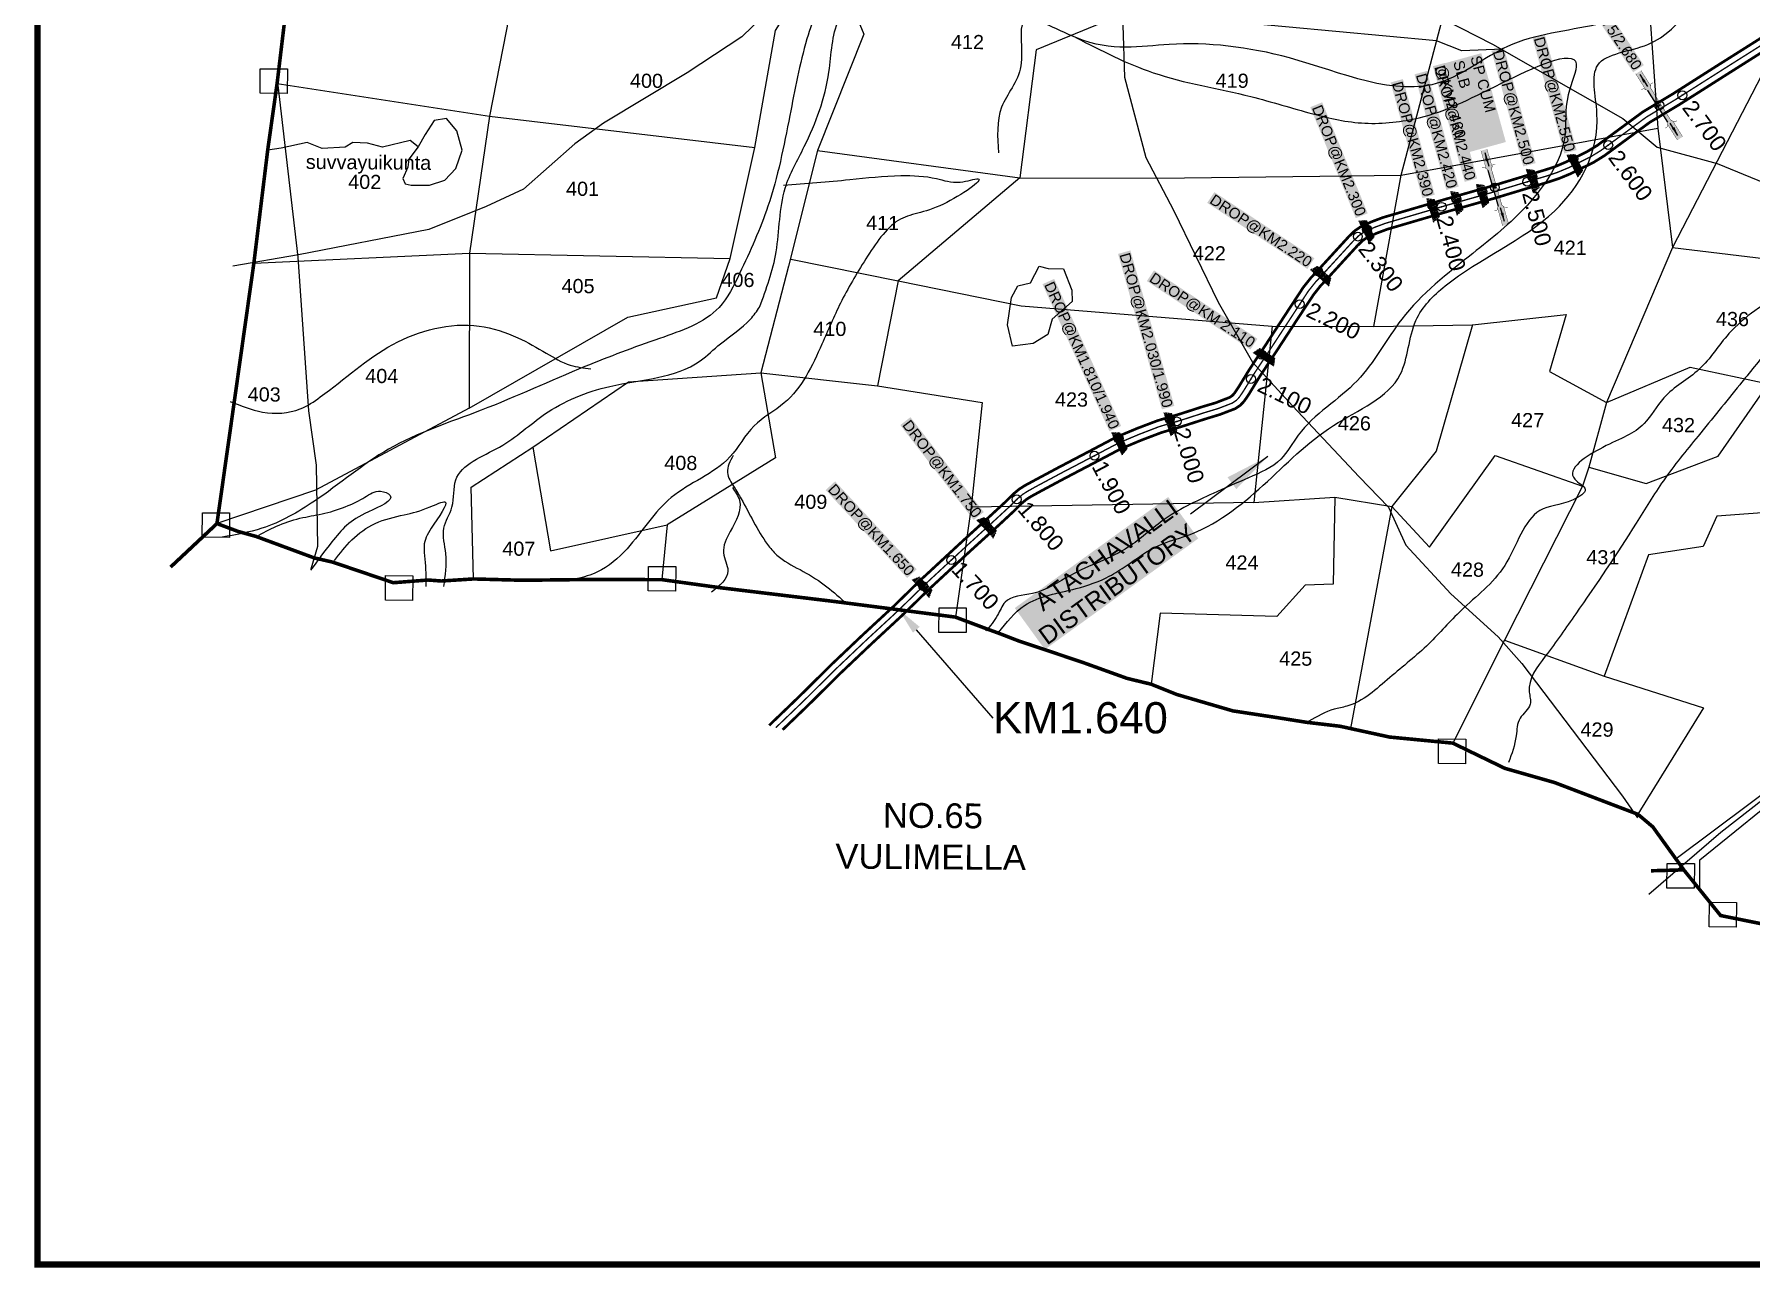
# Model space of a CAD drawing. Header units: inches. Extents: x 204890 to 210418, y 1599580 to 1605433.
# Drawn here: x 204890 to 206811, y 1599580 to 1600960 of the extents above; entities that cross this region are included whole.
import ezdxf
from ezdxf import colors
from ezdxf.entities.mleader import LeaderData, LeaderLine
from ezdxf.enums import TextEntityAlignment as Align
from ezdxf.math import Vec2, Vec3

# ---------------------------------------------------------------- set-up
doc = ezdxf.new("R2010")
doc.units = ezdxf.units.IN
doc.header["$LTSCALE"] = 15
doc.header["$MEASUREMENT"] = 0
doc.header["$PDMODE"] = 32
doc.header["$PDSIZE"] = 10
doc.linetypes.add('ACAD_ISO02W100', pattern=[15, 12, -3])
doc.linetypes.add('HIDDEN2', pattern=[0.1875, 0.125, -0.0625])
for name, color, linetype in [('BOUNDARY', 5, 'Continuous'), ('BOUNDRY STONES', 240, 'Continuous'), ('CANAL1', 7, 'Continuous'), ('CSMark', 72, 'Continuous'), ('PLOTS', 7, 'Continuous'), ('PLOTS NO', 7, 'Continuous'), ('RE REMARKS', 7, 'Continuous'), ('ROADS', 1, 'Continuous'), ('STREAMS', 4, 'Continuous'), ('STRUCTURE', 5, 'Continuous'), ('TEXT', 1, 'Continuous'), ('text2', 7, 'Continuous'), ('VILLAGE STONES', 240, 'Continuous')]:
    doc.layers.add(name, color=color, linetype=linetype)
doc.styles.get("Standard").update_dxf_attribs({"font": 'arial.ttf'})
doc.dimstyles.get("Standard").update_dxf_attribs({"dimtxt": 0.18, "dimasz": 0.18, "dimexe": 0.18, "dimexo": 0.0625, "dimgap": 0.09, "dimtad": 0, "dimtih": 1, "dimtoh": 1, "dimdec": 4, "dimzin": 0, "dimdsep": 46, "dimtxsty": 'Standard', "dimcen": 0.09, "dimadec": 0, "dimazin": 0, "dimtfac": 1, "dimtdec": 4, "dimtofl": 0, "dimtmove": 0, "dimatfit": 3, "dimfxl": 1, "dimtolj": 1, "dimtzin": 0, "dimarcsym": 0})

# ---------------------------------------------------------------- blocks, each defined once
blk = doc.blocks.new('DROP')
h = blk.add_hatch()
h.set_pattern_fill('ANSI31', color=1, scale=10, angle=45)
h.set_pattern_definition([(90, (-324.4107, -25.7687), (-1.25, 0), [])])
h.paths.add_polyline_path([(-9.9, -4.3), (-13.8, 4.1), (13.8, 4.1), (10.2, -4.3)])
at = {"layer": 'STRUCTURE', "color": 5, "const_width": 0.49}
blk.add_lwpolyline([(-9.9, -4.3), (-13.8, 4.1), (13.8, 4.1), (10.2, -4.3), (-9.9, -4.3)], dxfattribs=at)
at = {"layer": 'STRUCTURE', "color": 5}
blk.add_circle((0, 0), 1.33, dxfattribs=at)
blk = doc.blocks.new('1SLB')
at = {"layer": 'STRUCTURE'}
h = blk.add_hatch(dxfattribs=at)
h.set_pattern_fill('DOTS', color=6, scale=14, angle=320.3722, style=0)
h.set_pattern_definition([(320.372247934, (-538945.0768, -1194857.3203), (0.89503691186, 0.39489261377), [0, -0.875])])
h.paths.add_polyline_path([(-43.8, 3.5), (-43.8, -3.5), (-23.1, -3.5), (-21, -2.1), (21, -2.1), (23.1, -3.5), (43.8, -3.5), (43.8, 3.5), (23.1, 3.5), (21, 2.1), (-21, 2.1), (-23.1, 3.5)])
at = {"layer": 'STRUCTURE', "color": 6, "linetype": 'ACAD_ISO02W100', "ltscale": 0.5, "const_width": 0.35}
for points in [[(-43.8, 3.5), (-23.1, 3.5)], [(23.1, 3.5), (43.8, 3.5)], [(-43.8, -3.5), (-23.1, -3.5)], [(23.1, -3.5), (43.8, -3.5)]]:
    blk.add_lwpolyline(points, dxfattribs=at)
at = {"layer": 'STRUCTURE', "color": 6, "const_width": 0.44}
for points in [[(-25.2, 7.7), (-25.2, 4.9), (-21, 2.1), (21, 2.1), (25.2, 4.9), (25.2, 7.7)], [(-25.2, -7.7), (-25.2, -4.9), (-21, -2.1), (21, -2.1), (25.2, -4.9), (25.2, -7.7)]]:
    blk.add_lwpolyline(points, dxfattribs=at)
at = {"layer": 'STRUCTURE', "color": 6}
blk.add_lwpolyline([(-21, -2.1), (21, -2.1)], dxfattribs=at)
blk.add_lwpolyline([(-21, -2.1), (21, -2.1)], dxfattribs=at)
at = {"layer": 'STRUCTURE', "color": 0}
blk.add_circle((0, 0), 0.871, dxfattribs=at)
for points in [[(-40.8, 0), (-24.8, 0)], [(39.6, -0.2), (23.5, -0.2)]]:
    blk.add_leader(points, dimstyle='Standard', override={"dimasz": 10, "dimgap": 0.09, "dimtad": 0}, dxfattribs=at)

msp = doc.modelspace()

# ---------------------------------------------------------------- linework, layer by layer
at = {"color": 5, "const_width": 7.28}
msp.add_lwpolyline([(204893.9, 1604774.5), (210412.5, 1604774.5), (210412.5, 1599583.4), (204893.9, 1599583.4)], close=True, dxfattribs=at)
at = {"layer": 'BOUNDARY', "const_width": 4}
msp.add_lwpolyline([(206860.2, 1599957.4), (206777.7, 1599974), (206736.5, 1600025.1), (206699.7, 1600024.1), (206736.5, 1600025.1), (206701.8, 1600073.3), (206685.2, 1600087.3), (206592.1, 1600122.8), (206536.2, 1600138.8), (206495.1, 1600158.7), (206478, 1600167), (206407.2, 1600173.8), (206363.6, 1600183.3), (206351.8, 1600185.9), (206314.4, 1600190.3), (206281.1, 1600195.6), (206231.8, 1600203.1), (206169.2, 1600221.4), (206140.2, 1600233), (206113.3, 1600239.5), (206063.4, 1600257.5), (205991.8, 1600281.5), (205970.1, 1600289.9), (205959.6, 1600293.7), (205921.2, 1600308.1), (205785.5, 1600325.6), (205658.6, 1600340.9), (205592.8, 1600350), (205510.5, 1600350.2), (205437.2, 1600349.3), (205381.9, 1600350.8), (205345.9, 1600348.5), (205331, 1600349.6), (205292.1, 1600346.6), (205224.3, 1600369.6), (205207.8, 1600373.4), (205203.9, 1600374.2), (205138.4, 1600398.4), (205118.3, 1600404), (205094.7, 1600412.8), (205042.8, 1600364.1), (205094.7, 1600412.8), (205113.9, 1600548), (205136, 1600704.2), (205151.5, 1600830.9), (205162, 1600905.4), (205178.6, 1601043.6)], dxfattribs=at)
at = {"layer": 'BOUNDRY STONES'}
for points in [[(205143.1, 1600922), (205173.5, 1600921.8), (205173.3, 1600894.3), (205142.9, 1600894.5)], [(205078.5, 1600424.9), (205108.9, 1600424.7), (205108.7, 1600397.2), (205078.2, 1600397.4)], [(205577.7, 1600364.9), (205608.2, 1600364.7), (205608, 1600337.2), (205577.5, 1600337.4)], [(205283.5, 1600354.5), (205313.9, 1600354.3), (205313.7, 1600326.8), (205283.3, 1600327)], [(205903, 1600318.5), (205933.4, 1600318.3), (205933.2, 1600290.7), (205902.8, 1600291)], [(206462.1, 1600171.8), (206492.5, 1600171.6), (206492.3, 1600144), (206461.9, 1600144.3)], [(206718, 1600032.3), (206748.4, 1600032.1), (206748.2, 1600004.5), (206717.7, 1600004.8)], [(206765.1, 1599988.8), (206795.5, 1599988.6), (206795.3, 1599961), (206764.9, 1599961.3)]]:
    msp.add_lwpolyline(points, close=True, dxfattribs=at)
at = {"layer": 'CANAL1', "color": 200, "const_width": 3}
for points in [[(205712.8, 1600186.9), (205737.8, 1600210.9), (205751.2, 1600223.9), (205781.6, 1600254.1), (205817.1, 1600287.8), (205851.9, 1600320), (205880.3, 1600347.7), (205881.9, 1600349.3), (205929.3, 1600393.2), (205960.8, 1600421.9), (205977.7, 1600437.5), (205986.1, 1600445.9), (205992.5, 1600451.2), (205998.3, 1600455), (206008.1, 1600460.3), (206035.9, 1600475.2), (206070.2, 1600493.2), (206100.7, 1600509.3), (206124.3, 1600519.2), (206147.4, 1600528), (206173, 1600535.6), (206197.1, 1600543.4), (206212.9, 1600548.1), (206221.8, 1600551.6), (206227.9, 1600553.9), (206231.1, 1600556), (206233.4, 1600558.5), (206238, 1600565.3), (206250.6, 1600585.8), (206269.8, 1600614.8), (206291.9, 1600648.7), (206310.6, 1600677.2), (206318.9, 1600687.6), (206327.7, 1600697.1), (206361.1, 1600733.6), (206368.2, 1600740.5), (206374, 1600744.5), (206380, 1600747.5), (206387.7, 1600750.9), (206400, 1600755.5), (206470, 1600776), (206520.5, 1600790.3), (206564, 1600803.5), (206581.6, 1600808.8), (206592.3, 1600812.3), (206604.6, 1600817.5), (206615.2, 1600822.7), (206628.7, 1600829.4), (206639.8, 1600836.2), (206669.1, 1600857.8), (206690.5, 1600873.5), (206707.4, 1600883.7), (206724.1, 1600893.7), (206775, 1600926.1), (206844.2, 1600969.8)], [(205727.8, 1600181.9), (205747.5, 1600200.8), (205761, 1600213.9), (205791.4, 1600244.1), (205826.7, 1600277.6), (205861.5, 1600309.9), (205890.1, 1600337.7), (205891.5, 1600339.1), (205938.7, 1600382.8), (205970.3, 1600411.5), (205987.4, 1600427.4), (205995.5, 1600435.5), (206000.8, 1600439.9), (206005.5, 1600442.9), (206014.8, 1600448), (206042.4, 1600462.8), (206076.7, 1600480.8), (206106.6, 1600496.6), (206129.5, 1600506.2), (206151.9, 1600514.7), (206177.1, 1600522.2), (206201.3, 1600530), (206217.4, 1600534.9), (206226.8, 1600538.5), (206234.4, 1600541.4), (206240.2, 1600545.3), (206244.4, 1600549.7), (206249.8, 1600557.7), (206262.4, 1600578.3), (206281.5, 1600607.1), (206303.6, 1600641), (206322, 1600668.9), (206329.5, 1600678.4), (206338, 1600687.6), (206371.2, 1600723.9), (206377.1, 1600729.6), (206381.2, 1600732.4), (206386, 1600734.8), (206393, 1600737.9), (206404.4, 1600742.2), (206473.9, 1600762.6), (206524.4, 1600776.9), (206568.1, 1600790.1), (206585.8, 1600795.4), (206597.2, 1600799.2), (206610.4, 1600804.7), (206621.4, 1600810.2), (206635.5, 1600817.1), (206647.6, 1600824.6), (206677.4, 1600846.5), (206698.2, 1600861.8), (206714.6, 1600871.7), (206731.5, 1600881.8), (206782.5, 1600914.2), (206851.7, 1600958)]]:
    msp.add_lwpolyline(points, dxfattribs=at)
at = {"layer": 'CANAL1', "color": 1, "linetype": 'HIDDEN2', "ltscale": 4, "const_width": 1.5}
msp.add_lwpolyline([(205720.3, 1600184.4), (205742.6, 1600205.8), (205756.1, 1600218.9), (205786.5, 1600249.1), (205821.9, 1600282.7), (205856.7, 1600314.9), (205885.2, 1600342.7), (205886.7, 1600344.2), (205934, 1600388), (205965.5, 1600416.7), (205982.6, 1600432.5), (205990.8, 1600440.7), (205996.6, 1600445.5), (206001.9, 1600448.9), (206011.4, 1600454.2), (206039.1, 1600469), (206073.5, 1600487), (206103.7, 1600502.9), (206126.9, 1600512.7), (206149.6, 1600521.4), (206175.1, 1600528.9), (206199.2, 1600536.7), (206215.2, 1600541.5), (206224.3, 1600545), (206231.2, 1600547.7), (206235.7, 1600550.7), (206238.9, 1600554.1), (206243.9, 1600561.5), (206256.5, 1600582), (206275.7, 1600611), (206297.8, 1600644.8), (206316.3, 1600673.1), (206324.2, 1600683), (206332.9, 1600692.3), (206366.2, 1600728.7), (206372.7, 1600735), (206377.6, 1600738.5), (206383, 1600741.2), (206390.4, 1600744.4), (206402.2, 1600748.8), (206471.9, 1600769.3), (206522.4, 1600783.6), (206566, 1600796.8), (206583.7, 1600802.1), (206594.7, 1600805.8), (206607.5, 1600811.1), (206618.3, 1600816.4), (206632.1, 1600823.3), (206643.7, 1600830.4), (206673.2, 1600852.1), (206694.4, 1600867.7), (206711, 1600877.7), (206727.8, 1600887.8), (206778.7, 1600920.1), (206848, 1600963.9)], dxfattribs=at)
at = {"layer": 'PLOTS'}
for points in [[(205136, 1600704.2), (205377.4, 1600715.5), (205669.2, 1600709.7), (205696.6, 1600833.6), (205719.7, 1600964.6), (205778.4, 1601058.1), (205896.7, 1601126.3), (205991.3, 1601177.7), (206048.7, 1601217.2), (206168.6, 1601217), (206548.7, 1601328.4), (206667, 1601394.6), (206967.5, 1601546)], [(206667, 1601394.6), (206674.5, 1601246), (206685.4, 1601153.3), (206692.7, 1601033.7), (206697.7, 1600992.6), (206707.6, 1600855.6), (206723.8, 1600721.8), (206650.1, 1600548.2), (206630.2, 1600475.8), (206623.3, 1600454.7), (206535.8, 1600282.1), (206478, 1600167)], [(206980.1, 1601202.5), (206946.2, 1601104.9), (206829.6, 1600925.8), (206723.8, 1600721.8)], [(206389.4, 1600633.5), (206420.1, 1600802.9), (206480.9, 1601033.4), (206488.3, 1601142.4)], [(205441.1, 1601082.3), (205418.3, 1600964.2), (205399.9, 1600868.7), (205377.4, 1600715.5), (205377, 1600542.1), (205205, 1600450.2), (205094.7, 1600412.8)], [(205778.4, 1601058.1), (205818.8, 1600960.5), (205766.7, 1600830.3), (205734.6, 1600700.8), (205703.4, 1600581.7), (205720, 1600486.4), (205598.5, 1600411.5), (205592.8, 1600350)], [(206692.7, 1601033.7), (206480.9, 1601033.4), (206388.3, 1601038.9), (206363.3, 1600999.4), (206136.2, 1600994.2), (206011.7, 1600943.1), (205993.2, 1600799.9), (205857.3, 1600684.6), (205834.1, 1600567.1)], [(205162, 1600905.4), (205399.9, 1600868.7), (205696.6, 1600833.6)], [(205766.7, 1600830.3), (205993.2, 1600799.9), (206147.5, 1600799.4), (206420.1, 1600802.9), (206707.6, 1600855.6)], [(206723.8, 1600721.8), (206912.5, 1600699)], [(205377, 1600542.1), (205554.4, 1600643.8), (205653.7, 1600665.6), (205669.2, 1600709.7)], [(205737.1, 1600708.7), (205857.3, 1600684.6), (205994.9, 1600656.7), (206275.8, 1600633.9), (206389.4, 1600633.5), (206499.9, 1600635.2), (206604.8, 1600647), (206586.2, 1600583.2), (206650.1, 1600548.2)], [(206630.2, 1600475.8), (206694.3, 1600457.5), (206774.8, 1600488.1), (206831.5, 1600569.2), (206912.5, 1600699)], [(206275.8, 1600633.9), (206255.4, 1600436.3), (205938.8, 1600431.2)], [(206499.9, 1600635.2), (206459.3, 1600493.7), (206409.6, 1600431.8), (206363.6, 1600183.3)], [(206650.1, 1600548.2), (206743.8, 1600587.9), (206831.5, 1600569.2), (207073.7, 1600500.2), (207234.4, 1600461), (207324.2, 1600591.8)], [(205381.9, 1600350.8), (205379.1, 1600453.4), (205448.1, 1600498.4), (205555.4, 1600571.6), (205703.4, 1600581.7), (205834.1, 1600567.1), (205951.1, 1600548.3), (205938.8, 1600431.2), (205921.2, 1600308.1)], [(206754.6, 1600002.7), (206754.6, 1600036.4), (206862.1, 1600123.7), (206894.7, 1600151.8), (206950.7, 1600220), (207010.3, 1600281.2), (207173, 1600402.9), (207252.6, 1600456.1), (207261.8, 1600469.8), (207437.7, 1600519.3), (207489.8, 1600498.2), (207520.6, 1600470.8), (207534.4, 1600468.1), (207551.9, 1600473.5), (207629.6, 1600489.4), (207651.6, 1600499.3), (207714, 1600512.1), (207754.6, 1600510.7), (207845.7, 1600506.2), (208025.7, 1600487), (208100.9, 1600472.9)], [(205448.1, 1600498.4), (205468.1, 1600382.4), (205598.5, 1600411.5)], [(206409.6, 1600431.8), (206451.7, 1600386.2), (206525.4, 1600489.1), (206623.3, 1600454.7)], [(206728.1, 1600037.9), (206852.1, 1600130.6), (206949.4, 1600230.8), (206989.6, 1600276.8), (207014.2, 1600298.4), (207102.2, 1600361.9), (207234.4, 1600461)], [(206346, 1600442.4), (206343.9, 1600345.1), (206312.6, 1600344), (206281, 1600308.9), (206150.3, 1600312.6), (206140.2, 1600233)], [(206255.4, 1600436.3), (206346, 1600442.4), (206409.6, 1600431.8)], [(206949.4, 1600230.8), (206899.9, 1600257.8), (206930.6, 1600432.5), (206773.6, 1600420.9), (206758.3, 1600387.1), (206697.1, 1600377.7), (206647.4, 1600242)], [(206535.8, 1600282.1), (206647.4, 1600242), (206758.7, 1600206.7), (206685.2, 1600087.3)]]:
    msp.add_lwpolyline(points, dxfattribs=at)
at = {"layer": 'ROADS'}
for points in [[(206034.7, 1601110.6), (206057.4, 1601055.7), (206082.7, 1601024.4), (206100.5, 1600991.2), (206108.8, 1600970.6), (206110.4, 1600912.5), (206134.3, 1600822.5), (206165.5, 1600763.6), (206215.4, 1600660.8), (206253.9, 1600593.4), (206298.7, 1600544.5), (206373.3, 1600465.1), (206406.1, 1600431.3), (206425.4, 1600388.6), (206475.7, 1600334), (206528.9, 1600286), (206555.3, 1600256.2), (206668, 1600107.5), (206684.8, 1600083.3)], [(206533.5, 1600944), (206488.1, 1600941.9), (206459.8, 1600953.1), (206234.3, 1600974.2), (206168.7, 1600985.2), (206159.3, 1600997.7), (206108.5, 1601003.5), (205967.3, 1601013.1), (205839.9, 1601022), (205781.1, 1601022), (205741.7, 1601015.8), (205682, 1600957.5), (205620.9, 1600917.2), (205527.4, 1600861.1), (205495.3, 1600838), (205437.9, 1600787), (205395.9, 1600767.9), (205332, 1600742), (205185.8, 1600713.7), (205112.5, 1600700.8)], [(206450.9, 1600986), (206522.4, 1600949.3), (206668.2, 1600866.2), (206706.7, 1600834), (206774, 1600815.7), (206885.7, 1600770)], [(205162.8, 1600903.5), (205185.3, 1600711.2), (205197.2, 1600539.1), (205205.8, 1600478.2), (205207.1, 1600387.2), (205199.9, 1600361.8)], [(206697.4, 1599998.1), (206777.9, 1600067.3), (206873, 1600141.7), (206954.4, 1600230.8), (207002.3, 1600282.4), (207066.8, 1600331.5), (207196.8, 1600427.1), (207248.3, 1600474.4)]]:
    msp.add_lwpolyline(points, dxfattribs=at)
at = {"layer": 'STREAMS'}
for points in [[(205308.5, 1600811.6), (205302.8, 1600798.9), (205305.3, 1600793.2), (205312.1, 1600791.7), (205332.6, 1600791.7), (205349.8, 1600797.3), (205361.9, 1600810.2), (205369.2, 1600830.8), (205363.3, 1600852.3), (205351.8, 1600866.3), (205337.8, 1600863.9), (205327.8, 1600848.4), (205319.8, 1600834.5), (205309.5, 1600820.8), (205308.5, 1600811.6)], [(205319.8, 1600834.5), (205311.1, 1600841.6), (205280, 1600834), (205263.1, 1600838.8), (205246.9, 1600839.5), (205238.2, 1600834), (205212.6, 1600832.6), (205195.6, 1600839.2), (205166.7, 1600832.9), (205151.5, 1600830.9)], [(205985.1, 1600611.3), (205979.6, 1600635.1), (205983.9, 1600666), (205991.2, 1600678.8), (206005.3, 1600682.3), (206015.1, 1600701.1), (206025.1, 1600698.2), (206042.4, 1600698.1), (206042.4, 1600698.1), (206051.5, 1600673.9), (206051.8, 1600661.4), (206029.5, 1600641.5), (206024.6, 1600624.3), (206008.4, 1600614.3), (205985.1, 1600611.3)]]:
    msp.add_lwpolyline(points, dxfattribs=at)
for points in [[(207756.1, 1602562.3), (207679, 1602551.6), (207600.3, 1602556.9), (207548.6, 1602561.7), (207520.8, 1602563.7), (207454.3, 1602556.6), (207423.2, 1602551.8), (207384.8, 1602536.6), (207332.3, 1602463.7), (207315.7, 1602410.7), (207322.2, 1602346.5), (207332.3, 1602306), (207332.9, 1602237), (207279.1, 1602154.8), (207252.5, 1602077), (207248.4, 1602002), (207273.2, 1601907.3), (207262.5, 1601790.1), (207260.1, 1601708.1), (207270.7, 1601654.3), (207287.9, 1601634.6), (207337.7, 1601568), (207360, 1601526.8), (207374.8, 1601504.8), (207336.1, 1601430.6), (207281.6, 1601400.4), (207197.1, 1601391.2), (207103.3, 1601387), (207037.8, 1601360.9), (206923, 1601315.6), (206837.1, 1601272.3), (206783.8, 1601247.3), (206729.3, 1601226.4), (206614.6, 1601223.6), (206498.3, 1601210.7), (206377.4, 1601192), (206303.2, 1601161.9), (206235.4, 1601145.7), (206173.5, 1601135.8), (206121.6, 1601151.2), (206052.6, 1601164.4), (205944.9, 1601141.5), (205893.8, 1601109), (205825.3, 1601065.6), (205783.3, 1601019.7), (205755.1, 1600955.3), (205735.9, 1600869.6), (205711.4, 1600768.1), (205679.7, 1600692.7), (205656.8, 1600654.8), (205590.1, 1600620), (205506.5, 1600588.5), (205390.5, 1600539.7), (205286.8, 1600496.1), (205203.7, 1600437.8), (205145.1, 1600407.6), (205100.5, 1600397.6)], [(205969.5, 1600290.7), (205998.5, 1600321.1), (206056.3, 1600340), (206093.5, 1600353.9), (206112.4, 1600365.5), (206149.7, 1600388.7), (206179.8, 1600399.1), (206265.8, 1600455.7), (206344.6, 1600522.7), (206419.2, 1600579.8), (206436.7, 1600640.2), (206469.4, 1600678.8), (206592, 1600762.9), (206639.3, 1600872), (206640.3, 1600926.1), (206696.4, 1600949.2), (206782, 1601037.6), (206874.8, 1601094), (206914.7, 1601156), (206944.5, 1601209.3), (207022, 1601257.5), (207127.9, 1601308.2), (207258.9, 1601347.8), (207334.5, 1601386.6), (207386, 1601424.4), (207417.2, 1601425.4), (207459.9, 1601399.2), (207477.1, 1601336.7), (207492.3, 1601315.4), (207519.1, 1601264.3), (207545.4, 1601243.6)], [(205702.1, 1600655.1), (205720.6, 1600717), (205730.7, 1600788.3), (205752.1, 1600834.8), (205779.6, 1600918.3), (205790.7, 1600977), (205845.2, 1601030.3), (205937.3, 1601082.4), (205999.4, 1601114.7), (206067.5, 1601114.9), (206195.5, 1601106.6), (206260.7, 1601114.5), (206337.8, 1601140.4), (206395.7, 1601151.8), (206576, 1601166.3), (206678.3, 1601167.7), (206751, 1601196.9), (206800.1, 1601219.7), (206938.5, 1601263.6), (207011.6, 1601277.7), (206910.5, 1601219.1), (206869.4, 1601154.7), (206806.5, 1601087), (206731.6, 1601008.3), (206639.5, 1600971.3), (206539.3, 1600946.8), (206464.3, 1600906.8), (206295.2, 1600934), (206160.6, 1600949.1), (206057, 1600956.4), (205997.7, 1600974.5), (205994.4, 1600925.1), (205972.9, 1600878.8), (205969.5, 1600827.7)], [(207526.1, 1601253.1), (207544.1, 1601220), (207550.9, 1601188.8), (207545.4, 1601161.8), (207545.1, 1601124.6), (207522.4, 1601089.5), (207511.7, 1601067.2), (207502.7, 1601051.4), (207473.1, 1601028.7), (207431.4, 1600978.8), (207411.7, 1600939), (207371.3, 1600888.7), (207327.5, 1600849), (207287.9, 1600828.8), (207239.7, 1600832.7), (207156.5, 1600846.6), (207094, 1600833), (207036.7, 1600794), (206970.3, 1600732.8), (206904.7, 1600700.9), (206849.2, 1600671.9), (206787, 1600625.4), (206753.8, 1600585.6), (206714, 1600553.4), (206692.1, 1600524.8), (206645.9, 1600498.1), (206614.5, 1600462.4), (206626.2, 1600451.2), (206612.5, 1600439.5), (206575.4, 1600427.4), (206536.1, 1600366), (206487.3, 1600315.5), (206451.1, 1600278.2), (206407.3, 1600240.3), (206359.3, 1600208.3), (206345.2, 1600204.9), (206316.8, 1600191.6)], [(206055.9, 1600957), (206142.7, 1600917.5), (206251.9, 1600890.8), (206321.2, 1600871.5), (206379.4, 1600861), (206440.4, 1600867.1), (206532.5, 1600905.8), (206616.2, 1600927.5), (206607.1, 1600892.9), (206603.2, 1600845.3), (206561.4, 1600769.4), (206500.3, 1600715.2), (206420.9, 1600641.7), (206370.9, 1600572.7), (206305, 1600511.8), (206285.4, 1600484.9), (206249.3, 1600464), (206209.8, 1600446.6), (206152.8, 1600415.7), (206115, 1600386.6), (206050, 1600354.8), (206007.5, 1600334.5), (205976.8, 1600324.7), (205968.4, 1600310.1), (205955.4, 1600292.6)], [(205729, 1600791.6), (205803, 1600797.9), (205860.2, 1600802.4), (205899.9, 1600799), (205926.6, 1600795.1), (205946.5, 1600798.7), (205907.8, 1600770.4), (205857.3, 1600752.1), (205821, 1600709), (205792.6, 1600659.5), (205771.8, 1600613.7), (205729.6, 1600547.8), (205695.8, 1600522), (205668.8, 1600487.4), (205603.2, 1600442), (205553.7, 1600384.6), (205520.5, 1600358.6), (205497.4, 1600350.7)], [(206895.8, 1600695), (206864.1, 1600649.2), (206831.9, 1600608.7), (206799.1, 1600568.2), (206752.5, 1600510.7), (206713.7, 1600460.8), (206683.2, 1600413.2), (206615.6, 1600311.8), (206581.5, 1600264.2), (206563.5, 1600224.2), (206564.6, 1600210.6), (206553.2, 1600194.8), (206548.9, 1600175.3), (206540.4, 1600145.3)], [(205348.6, 1600342.3), (205350.9, 1600379.2), (205348.7, 1600407.6), (205357.7, 1600431.3), (205362, 1600461.6), (205411, 1600498.5), (205461.4, 1600535.1), (205534.5, 1600566.4), (205635.6, 1600595), (205658.3, 1600614.1), (205691.9, 1600641.7), (205702.1, 1600655.1)], [(205109.5, 1600549.5), (205145.8, 1600537.6), (205187.9, 1600541.2), (205210.4, 1600554.5), (205291.5, 1600613.2), (205388.3, 1600633.9), (205431.5, 1600620.8), (205463.3, 1600603.5), (205490.1, 1600590.2), (205513, 1600586.1)], [(205672.5, 1600489.1), (205666.1, 1600469.9), (205673.5, 1600453.7), (205681.4, 1600440.6), (205710.9, 1600389.5), (205721.3, 1600377.6), (205747.3, 1600361.2), (205774.5, 1600344.3), (205796.8, 1600325.5)], [(205671.6, 1600453.1), (205679.6, 1600438.8), (205669.3, 1600404.1), (205661.7, 1600379.9), (205666.5, 1600360), (205648.3, 1600335.9)], [(205141.4, 1600399.7), (205164.4, 1600411.1), (205191, 1600419.5), (205215.3, 1600424.3), (205241.5, 1600432.9), (205260.2, 1600442.3), (205277.9, 1600449), (205288.5, 1600444.4), (205264.4, 1600425.9), (205239.7, 1600410.7), (205223.3, 1600392.2), (205199.4, 1600360.5)], [(205226.3, 1600371.3), (205245.6, 1600394.5), (205271.8, 1600412.9), (205304.1, 1600422.6), (205333.4, 1600431.5), (205349.8, 1600437), (205334.6, 1600407.7), (205326.5, 1600387.8), (205327.5, 1600373), (205328.4, 1600342.2)]]:
    msp.add_spline(points, degree=3, dxfattribs=at)
at = {"layer": 'text2', "color": 3, "linetype": 'Continuous'}
for p in [(206734.8, 1600892.2), (206651.9, 1600836.5), (206561.4, 1600795.4), (206465.4, 1600767.4), (206371.7, 1600734.1), (206306.6, 1600658.4), (206252, 1600574.6), (206169, 1600527.1), (206076.9, 1600488.8), (205989.9, 1600439.9), (205916.6, 1600371.9)]:
    msp.add_point(p, dxfattribs=at)
at = {"layer": 'text2', "color": 2, "linetype": 'Continuous'}
for p in [(206709, 1600881, 34), (206613, 1600821, 33), (206567, 1600801, 32), (206482, 1600776, 29), (206511, 1600784, 30), (206525, 1600789, 31), (206455, 1600769, 28), (206382, 1600742, 27), (206327, 1600695, 26), (206264, 1600602, 25), (206161, 1600530, 24), (206104, 1600508, 23), (205954, 1600414, 22), (205885.2, 1600342.7)]:
    msp.add_point(p, dxfattribs=at)

# ---------------------------------------------------------------- block references
at = {"layer": 'text2', "color": 3, "linetype": 'Continuous'}
for name, p, rotation in [('1SLB', (206709, 1600881, 34), 302.1678004373609), ('1SLB', (206525, 1600789, 31), 286.1462093718848), ('DROP', (206615.4, 1600815), 116.6617798255751), ('DROP', (206568, 1600797.4), 106.5542094616213), ('DROP', (206456.3, 1600764.7), 106.4528986059829), ('DROP', (206482.9, 1600772.4), 104.9714508217139), ('DROP', (206511.7, 1600780.6), 105.5973919865593), ('DROP', (206382.2, 1600740.9), 114.5949783508564), ('DROP', (206331.5, 1600690.8), 138.4007983839206), ('DROP', (206268.3, 1600599.8), 146.8986334629835), ('DROP', (206162.3, 1600525.2), 107.0154503961979), ('DROP', (206105.6, 1600503.8), 114.9758442972904), ('DROP', (205957.4, 1600409.3), 132.7183248375171), ('DROP', (205885.2, 1600342.7), 134.0607425927567)]:
    msp.add_blockref(name, p, dxfattribs=dict(at, rotation=rotation))

# ---------------------------------------------------------------- texts
at = {"layer": 'CSMark', "color": 1}
for s, rotation, p in [('2.700', 306.5525, (206741.1, 1600883.5)), ('2.600', 306.5525, (206658.2, 1600827.7)), ('2.500', 285.001, (206564, 1600784.9)), ('2.400', 285.001, (206468, 1600756.9)), ('2.300', 307.8444, (206378.2, 1600725.4)), ('2.200', 334.0128, (206316.3, 1600653.5)), ('2.100', 334.0128, (206261.6, 1600569.8)), ('2.000', 286.4932, (206173.9, 1600519.2)), ('1.900', 297.7948, (206081.3, 1600481)), ('1.800', 310.4347, (205996.6, 1600433.9)), ('1.700', 312.8025, (205922.3, 1600366.5))]:
    msp.add_text(s, height=18, rotation=rotation, dxfattribs=at).set_placement(p, align=Align.MIDDLE_LEFT)
at = {"layer": 'PLOTS NO'}
for s, height, p in [('412', 15.85, (205934.8, 1600951.9)), ('400', 15.85, (205575.5, 1600908.5)), ('419', 15.85, (206231, 1600908.6)), ('suvvayuikunta', 15.853, (205264.3, 1600817.2)), ('402', 15.85, (205260.1, 1600795.3)), ('401', 15.85, (205503.9, 1600787.6)), ('411', 15.85, (205839.8, 1600749.3)), ('422', 15.85, (206205.4, 1600715.4)), ('421', 15.85, (206609.4, 1600721.6)), ('405', 15.85, (205498.9, 1600678.7)), ('406', 15.85, (205677.9, 1600685.6)), ('436', 15.85, (206791, 1600641.8)), ('410', 15.85, (205780.7, 1600630.8)), ('404', 15.85, (205279.2, 1600578)), ('403', 15.85, (205147.6, 1600557.4)), ('423', 15.85, (206051.2, 1600551.7)), ('426', 15.85, (206367.8, 1600525.1)), ('427', 15.85, (206561.7, 1600528.6)), ('432', 15.85, (206730.6, 1600523.1)), ('408', 15.85, (205613.9, 1600480.7)), ('409', 15.85, (205759.4, 1600437.2)), ('407', 15.85, (205432.6, 1600384.7)), ('424', 15.85, (206242, 1600369.2)), ('431', 15.85, (206645.9, 1600375.1)), ('428', 15.85, (206494.4, 1600361.3)), ('425', 15.85, (206302.2, 1600261.7)), ('429', 15.85, (206639.4, 1600182.2))]:
    msp.add_text(s, height=height, rotation=359.5641, dxfattribs=at).set_placement(p, align=Align.MIDDLE_CENTER)
at = {"layer": 'STRUCTURE', "color": 5, "char_height": 12, "attachment_point": 1, "bg_fill": 1, "box_fill_scale": 1.1, "bg_fill_color": 7, "bg_fill_true_color": 16777215, "bg_fill_transparency": 0}
for s, insert, width, rotation in [('SLB@KM2.575/2.680', (206600.5, 1601061), 161.727, 303.6642), ('DROP@KM2.550', (206580.1, 1600958.9), 131.866, 285.3945), ('SP CUM SLB @KM2.460', (206509.1, 1600937.9), 100.769, 285.3945), ('DROP@KM2.500', (206534.2, 1600944.3), 131.866, 285.3945), ('DROP@KM2.420', (206448.1, 1600918), 131.866, 285.3945), ('DROP@KM2.440', (206468.7, 1600927.1), 131.866, 285.3945), ('DROP@KM2.390', (206421.3, 1600908.9), 131.866, 285.3945), ('DROP@KM2.300', (206331.1, 1600882.8), 131.866, 292.2882), ('DROP@KM2.220', (206211.4, 1600782.2), 131.866, 326.54), ('DROP@KM2.030/1.990', (206116.3, 1600717.1), 178.475, 285.7554), ('DROP@KM1.810/1.940', (206031.2, 1600685.1), 178.475, 294.4804), ('DROP@KM 2.110', (206143.8, 1600694.6), 136.524, 326.54), ('DROP@KM1.750', (205870.7, 1600530.2), 131.866, 307.6955), ('DROP@KM1.650', (205786.5, 1600458.4), 131.866, 312.8332)]:
    msp.add_mtext(s, dxfattribs=dict(at, insert=insert, width=width, rotation=rotation))
at = {"layer": 'STRUCTURE', "color": 1, "insert": (205990.5, 1600317.8), "char_height": 20, "width": 207.99, "attachment_point": 1, "rotation": 35.8952, "bg_fill": 1, "box_fill_scale": 1.1, "bg_fill_color": 7, "bg_fill_true_color": 16777215, "bg_fill_transparency": 0}
msp.add_mtext('\\pi21.05948;ATACHAVALLI \\P\\pi2.35553;DISTRIBUTORY', dxfattribs=at)
at = {"layer": 'TEXT', "insert": (205787.3, 1600100.6), "char_height": 27.743, "width": 213.311, "attachment_point": 1, "rotation": 359.5641}
msp.add_mtext('\\pi52.90189;NO.65 \\P\\pi0.08516;VULIMELLA', dxfattribs=at)

# ---------------------------------------------------------------- leaders
at = {"layer": 'RE REMARKS', "color": 1}
msp.add_leader([(206270.9, 1600487.8), (206184.2, 1600423.5)], dimstyle='Standard', override={"dimasz": 50}, dxfattribs=at)
at = {"layer": 'VILLAGE STONES', "color": 1}
ml = msp.add_multileader_mtext('Standard', dxfattribs=at)
ml.set_content('KM1.640', color=1)
ml.set_leader_properties()
ml.build(insert=Vec2(0, 0))
ml.multileader.update_dxf_attribs({"dogleg_length": 0.36, "arrow_head_size": 30})
ctx = ml.context
ctx.base_point, ctx.char_height, ctx.arrow_head_size, ctx.landing_gap_size, ctx.plane_origin = Vec3(205963.3, 1600195.1), 35, 30, 0.09, Vec3(206493.2, 1600608.7)
notes = []
notes.append((ctx, [(0, (1, 1, 0), (205963.3, 1600195.1), (1, 0), 1.396927018504357e-11, [(0, [(205857.8, 1600316.6)], 0, [])])]))
ctx.mtext.insert, ctx.mtext.flow_direction = Vec3(205963.4, 1600212.9), 5
for ctx, leaders in notes:
    for number, flags, end, landing, length, lines in leaders:
        leader = LeaderData()
        leader.index, (leader.has_last_leader_line, leader.has_dogleg_vector, leader.attachment_direction) = number, flags
        leader.last_leader_point, leader.dogleg_vector, leader.dogleg_length = Vec3(end), Vec3(landing), length
        for number, points, colour, breaks in lines:
            line = LeaderLine()
            line.index, line.vertices, line.color, line.breaks = number, Vec3.list(points), colors.encode_raw_color(colour), breaks
            leader.lines.append(line)
        ctx.leaders.append(leader)

doc.saveas('drawing.dxf')
